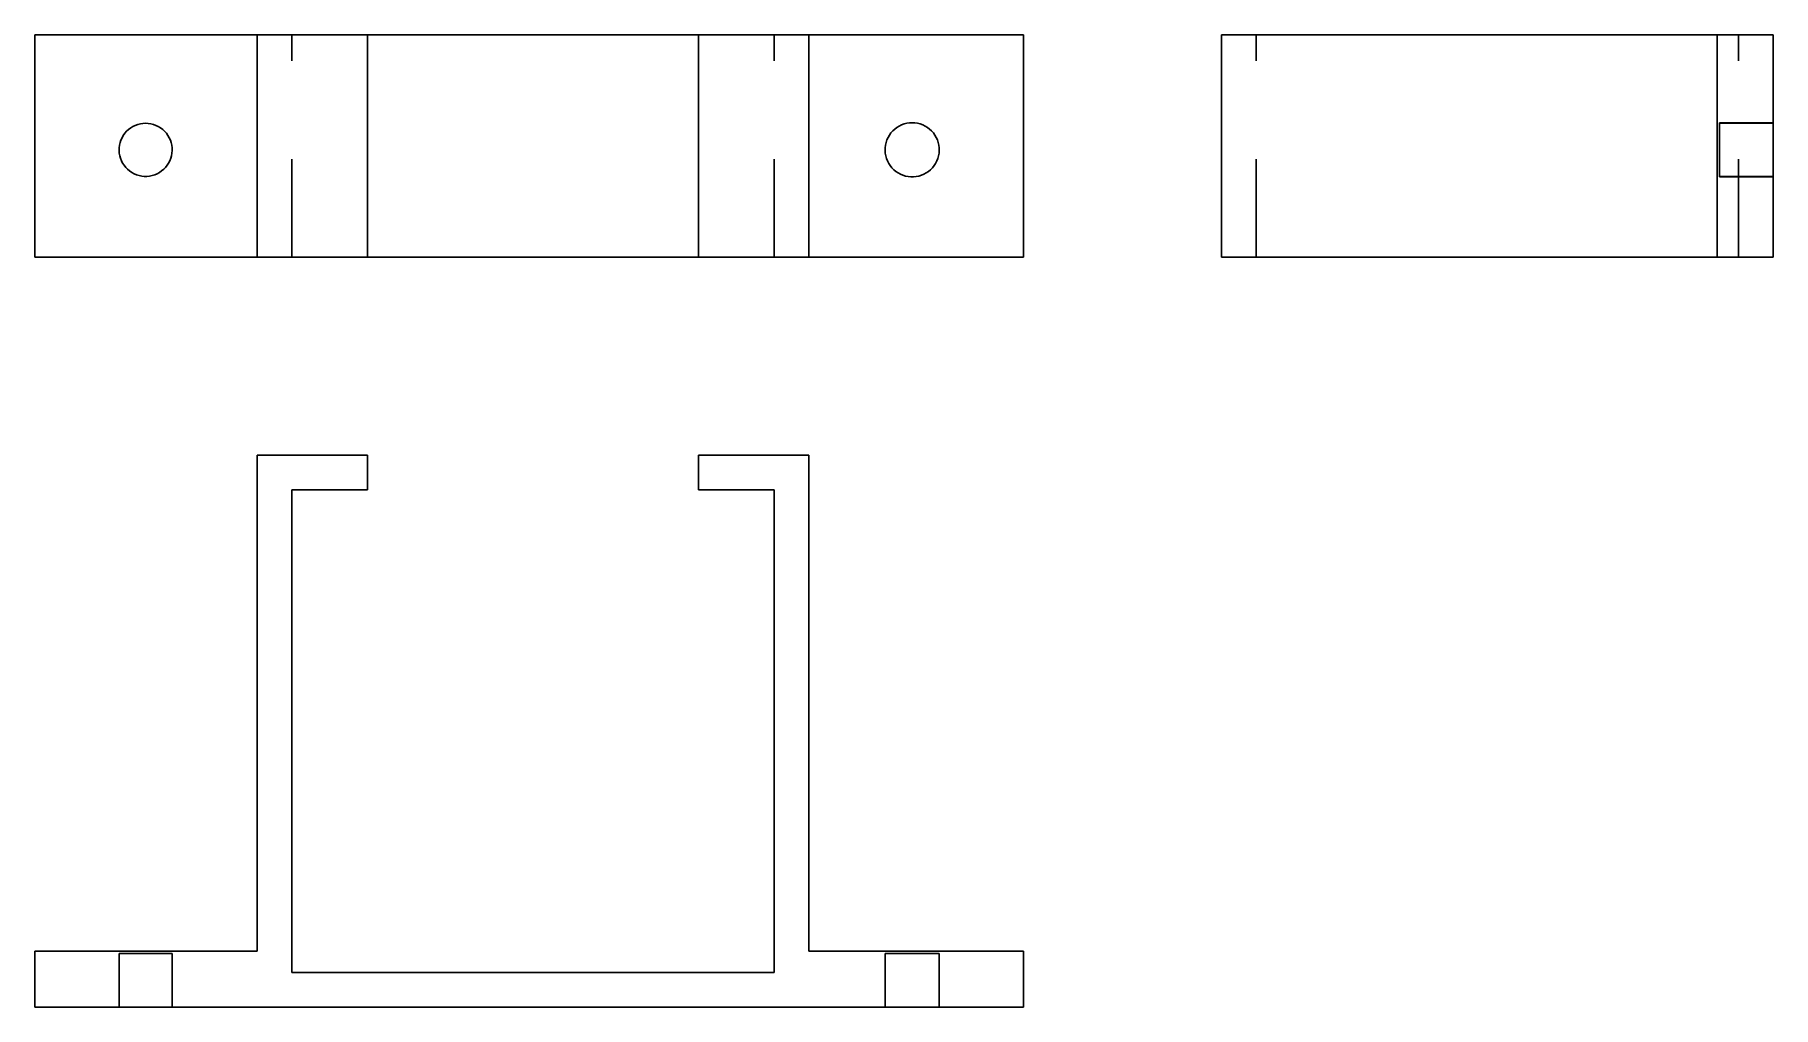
# Model space of a CAD drawing. Extents: x 0 to 1.77, y 0 to 0.99.
import ezdxf

# ---------------------------------------------------------------- set-up
doc = ezdxf.new("R2010")
doc.units = 0
doc.linetypes.add('HIDDEN', pattern=[0.050391, 0.033611, -0.01678])
for name, color, linetype in [('FRONT', 7, 'CONTINUOUS'), ('FRONT_HID', 7, 'HIDDEN'), ('LEFT', 7, 'CONTINUOUS'), ('LEFT_HID', 7, 'HIDDEN'), ('TOP', 7, 'CONTINUOUS'), ('TOP_HID', 7, 'HIDDEN')]:
    doc.layers.add(name, color=color, linetype=linetype)

msp = doc.modelspace()

# ---------------------------------------------------------------- linework, layer by layer
at = {"layer": 'FRONT'}
for p, q in [((0.226562, 0.990625), (0, 0.990625)), ((0, 0.764062), (0, 0.990625)), ((0.339062, 0.990625), (0.226562, 0.990625)), ((0.226562, 0.764062), (0.226562, 0.990625)), ((0.676562, 0.990625), (0.339062, 0.990625)), ((0.339062, 0.764062), (0.339062, 0.990625)), ((0.789062, 0.990625), (0.676562, 0.990625)), ((0.676562, 0.764062), (0.676562, 0.990625)), ((1.007812, 0.990625), (0.789062, 0.990625)), ((0.789062, 0.764062), (0.789062, 0.990625)), ((1.007812, 0.764062), (1.007812, 0.990625)), ((0.226562, 0.764062), (0, 0.764062)), ((0.339062, 0.764062), (0.226562, 0.764062)), ((0.676562, 0.764062), (0.339062, 0.764062)), ((0.789062, 0.764062), (0.676562, 0.764062)), ((1.007812, 0.764062), (0.789062, 0.764062))]:
    msp.add_line(p, q, dxfattribs=at)
at = {"layer": 'FRONT_HID', "linetype": 'HIDDEN'}
for p, q in [((0.226562, 0.990625), (0.78125, 0.990625)), ((0.339062, 0.990625), (0.262089, 0.990625)), ((0.262089, 0.990625), (0.339062, 0.990625)), ((0.262089, 0.764062), (0.262089, 0.990625)), ((0.262089, 0.764062), (0.262089, 0.990625)), ((0.676562, 0.990625), (0.753536, 0.990625)), ((0.753536, 0.990625), (0.676562, 0.990625)), ((0.753536, 0.764062), (0.753536, 0.990625)), ((0.753536, 0.764062), (0.753536, 0.990625)), ((0.78125, 0.990625), (0.789062, 0.990625)), ((0.789062, 0.990625), (0.78125, 0.990625)), ((0.088917, 0.885781), (0.090266, 0.888117)), ((0.088917, 0.885781), (0.090266, 0.888117)), ((0.090266, 0.888117), (0.09184, 0.890307)), ((0.090266, 0.888117), (0.09184, 0.890307)), ((0.09184, 0.890307), (0.093625, 0.892329)), ((0.09184, 0.890307), (0.093625, 0.892329)), ((0.093625, 0.892329), (0.095602, 0.894164)), ((0.093625, 0.892329), (0.095602, 0.894164)), ((0.095602, 0.894164), (0.097752, 0.895792)), ((0.095602, 0.894164), (0.097752, 0.895792)), ((0.097752, 0.895792), (0.100054, 0.897199)), ((0.097752, 0.895792), (0.100054, 0.897199)), ((0.100054, 0.897199), (0.102484, 0.898369)), ((0.100054, 0.897199), (0.102484, 0.898369)), ((0.102484, 0.898369), (0.105019, 0.899291)), ((0.102484, 0.898369), (0.105019, 0.899291)), ((0.105019, 0.899291), (0.107632, 0.899957)), ((0.105019, 0.899291), (0.107632, 0.899957)), ((0.107632, 0.899957), (0.1103, 0.900359)), ((0.107632, 0.899957), (0.1103, 0.900359)), ((0.1103, 0.900359), (0.112993, 0.900493)), ((0.1103, 0.900359), (0.112993, 0.900493)), ((0.112993, 0.900493), (0.115687, 0.900359)), ((0.112993, 0.900493), (0.115687, 0.900359)), ((0.115687, 0.900359), (0.118354, 0.899957)), ((0.115687, 0.900359), (0.118354, 0.899957)), ((0.118354, 0.899957), (0.120968, 0.899291)), ((0.118354, 0.899957), (0.120968, 0.899291)), ((0.120968, 0.899291), (0.123503, 0.898369)), ((0.120968, 0.899291), (0.123503, 0.898369)), ((0.123503, 0.898369), (0.125933, 0.897199)), ((0.123503, 0.898369), (0.125933, 0.897199)), ((0.125933, 0.897199), (0.128235, 0.895792)), ((0.125933, 0.897199), (0.128235, 0.895792)), ((0.128235, 0.895792), (0.130385, 0.894164)), ((0.128235, 0.895792), (0.130385, 0.894164)), ((0.130385, 0.894164), (0.132362, 0.892329)), ((0.130385, 0.894164), (0.132362, 0.892329)), ((0.132362, 0.892329), (0.134147, 0.890307)), ((0.132362, 0.892329), (0.134147, 0.890307)), ((0.134147, 0.890307), (0.135721, 0.888117)), ((0.134147, 0.890307), (0.135721, 0.888117)), ((0.135721, 0.888117), (0.13707, 0.885781)), ((0.135721, 0.888117), (0.13707, 0.885781)), ((0.868522, 0.883532), (0.869655, 0.886043)), ((0.868522, 0.883532), (0.869655, 0.886043)), ((0.869655, 0.886043), (0.871032, 0.888429)), ((0.869655, 0.886043), (0.871032, 0.888429)), ((0.871032, 0.888429), (0.87264, 0.890666)), ((0.871032, 0.888429), (0.87264, 0.890666)), ((0.87264, 0.890666), (0.874463, 0.892731)), ((0.87264, 0.890666), (0.874463, 0.892731)), ((0.874463, 0.892731), (0.876482, 0.894605)), ((0.874463, 0.892731), (0.876482, 0.894605)), ((0.876482, 0.894605), (0.878678, 0.896268)), ((0.876482, 0.894605), (0.878678, 0.896268)), ((0.878678, 0.896268), (0.881029, 0.897704)), ((0.878678, 0.896268), (0.881029, 0.897704)), ((0.881029, 0.897704), (0.88351, 0.898899)), ((0.881029, 0.897704), (0.88351, 0.898899)), ((0.88351, 0.898899), (0.886099, 0.899841)), ((0.88351, 0.898899), (0.886099, 0.899841)), ((0.886099, 0.899841), (0.888768, 0.900521)), ((0.886099, 0.899841), (0.888768, 0.900521)), ((0.888768, 0.900521), (0.891492, 0.900932)), ((0.888768, 0.900521), (0.891492, 0.900932)), ((0.891492, 0.900932), (0.894243, 0.901069)), ((0.891492, 0.900932), (0.894243, 0.901069)), ((0.894243, 0.901069), (0.896995, 0.900932)), ((0.894243, 0.901069), (0.896995, 0.900932)), ((0.896995, 0.900932), (0.899719, 0.900521)), ((0.896995, 0.900932), (0.899719, 0.900521)), ((0.899719, 0.900521), (0.902388, 0.899841)), ((0.899719, 0.900521), (0.902388, 0.899841)), ((0.902388, 0.899841), (0.904976, 0.898899)), ((0.902388, 0.899841), (0.904976, 0.898899)), ((0.904976, 0.898899), (0.907458, 0.897704)), ((0.904976, 0.898899), (0.907458, 0.897704)), ((0.907458, 0.897704), (0.909809, 0.896268)), ((0.907458, 0.897704), (0.909809, 0.896268)), ((0.909809, 0.896268), (0.912005, 0.894605)), ((0.909809, 0.896268), (0.912005, 0.894605)), ((0.912005, 0.894605), (0.914024, 0.892731)), ((0.912005, 0.894605), (0.914024, 0.892731)), ((0.914024, 0.892731), (0.915847, 0.890666)), ((0.914024, 0.892731), (0.915847, 0.890666)), ((0.915847, 0.890666), (0.917455, 0.888429)), ((0.915847, 0.890666), (0.917455, 0.888429)), ((0.917455, 0.888429), (0.918832, 0.886043)), ((0.917455, 0.888429), (0.918832, 0.886043)), ((0.918832, 0.886043), (0.919965, 0.883532)), ((0.918832, 0.886043), (0.919965, 0.883532)), ((0.085946, 0.872763), (0.086013, 0.875459)), ((0.085946, 0.872763), (0.086013, 0.875459)), ((0.086147, 0.870073), (0.085946, 0.872763)), ((0.086147, 0.870073), (0.085946, 0.872763)), ((0.086013, 0.875459), (0.086349, 0.878136)), ((0.086013, 0.875459), (0.086349, 0.878136)), ((0.086616, 0.867417), (0.086147, 0.870073)), ((0.086616, 0.867417), (0.086147, 0.870073)), ((0.086349, 0.878136), (0.086949, 0.880765)), ((0.086349, 0.878136), (0.086949, 0.880765)), ((0.086949, 0.880765), (0.087808, 0.883322)), ((0.086949, 0.880765), (0.087808, 0.883322)), ((0.087808, 0.883322), (0.088917, 0.885781)), ((0.087808, 0.883322), (0.088917, 0.885781)), ((0.13707, 0.885781), (0.138179, 0.883322)), ((0.13707, 0.885781), (0.138179, 0.883322)), ((0.138179, 0.883322), (0.139038, 0.880765)), ((0.138179, 0.883322), (0.139038, 0.880765)), ((0.139038, 0.880765), (0.139638, 0.878136)), ((0.139038, 0.880765), (0.139638, 0.878136)), ((0.139839, 0.870073), (0.139371, 0.867417)), ((0.139839, 0.870073), (0.139371, 0.867417)), ((0.139638, 0.878136), (0.139974, 0.875459)), ((0.139638, 0.878136), (0.139974, 0.875459)), ((0.140041, 0.872763), (0.139839, 0.870073)), ((0.140041, 0.872763), (0.139839, 0.870073)), ((0.139974, 0.875459), (0.140041, 0.872763)), ((0.139974, 0.875459), (0.140041, 0.872763)), ((0.86662, 0.872749), (0.866689, 0.875502)), ((0.86662, 0.872749), (0.866689, 0.875502)), ((0.866826, 0.870002), (0.86662, 0.872749)), ((0.866826, 0.870002), (0.86662, 0.872749)), ((0.866689, 0.875502), (0.867032, 0.878236)), ((0.866689, 0.875502), (0.867032, 0.878236)), ((0.867305, 0.867289), (0.866826, 0.870002)), ((0.867305, 0.867289), (0.866826, 0.870002)), ((0.867032, 0.878236), (0.867645, 0.880921)), ((0.867032, 0.878236), (0.867645, 0.880921)), ((0.867645, 0.880921), (0.868522, 0.883532)), ((0.867645, 0.880921), (0.868522, 0.883532)), ((0.919965, 0.883532), (0.920842, 0.880921)), ((0.919965, 0.883532), (0.920842, 0.880921)), ((0.920842, 0.880921), (0.921455, 0.878236)), ((0.920842, 0.880921), (0.921455, 0.878236)), ((0.921661, 0.870002), (0.921182, 0.867289)), ((0.921661, 0.870002), (0.921182, 0.867289)), ((0.921455, 0.878236), (0.921798, 0.875502)), ((0.921455, 0.878236), (0.921798, 0.875502)), ((0.921866, 0.872749), (0.921661, 0.870002)), ((0.921866, 0.872749), (0.921661, 0.870002)), ((0.921798, 0.875502), (0.921866, 0.872749)), ((0.921798, 0.875502), (0.921866, 0.872749)), ((0.087346, 0.864821), (0.086616, 0.867417)), ((0.087346, 0.864821), (0.086616, 0.867417)), ((0.088332, 0.86231), (0.087346, 0.864821)), ((0.088332, 0.86231), (0.087346, 0.864821)), ((0.089562, 0.85991), (0.088332, 0.86231)), ((0.089562, 0.85991), (0.088332, 0.86231)), ((0.091026, 0.857644), (0.089562, 0.85991)), ((0.091026, 0.857644), (0.089562, 0.85991)), ((0.092707, 0.855535), (0.091026, 0.857644)), ((0.092707, 0.855535), (0.091026, 0.857644)), ((0.094591, 0.853604), (0.092707, 0.855535)), ((0.094591, 0.853604), (0.092707, 0.855535)), ((0.096657, 0.85187), (0.094591, 0.853604)), ((0.096657, 0.85187), (0.094591, 0.853604)), ((0.098886, 0.850351), (0.096657, 0.85187)), ((0.098886, 0.850351), (0.096657, 0.85187)), ((0.12933, 0.85187), (0.127101, 0.850351)), ((0.12933, 0.85187), (0.127101, 0.850351)), ((0.131396, 0.853604), (0.12933, 0.85187)), ((0.131396, 0.853604), (0.12933, 0.85187)), ((0.133279, 0.855535), (0.131396, 0.853604)), ((0.133279, 0.855535), (0.131396, 0.853604)), ((0.134961, 0.857644), (0.133279, 0.855535)), ((0.134961, 0.857644), (0.133279, 0.855535)), ((0.136425, 0.85991), (0.134961, 0.857644)), ((0.136425, 0.85991), (0.134961, 0.857644)), ((0.137655, 0.86231), (0.136425, 0.85991)), ((0.137655, 0.86231), (0.136425, 0.85991)), ((0.13864, 0.864821), (0.137655, 0.86231)), ((0.13864, 0.864821), (0.137655, 0.86231)), ((0.139371, 0.867417), (0.13864, 0.864821)), ((0.139371, 0.867417), (0.13864, 0.864821)), ((0.868051, 0.864637), (0.867305, 0.867289)), ((0.868051, 0.864637), (0.867305, 0.867289)), ((0.869057, 0.862073), (0.868051, 0.864637)), ((0.869057, 0.862073), (0.868051, 0.864637)), ((0.870314, 0.859622), (0.869057, 0.862073)), ((0.870314, 0.859622), (0.869057, 0.862073)), ((0.871808, 0.857308), (0.870314, 0.859622)), ((0.871808, 0.857308), (0.870314, 0.859622)), ((0.873526, 0.855154), (0.871808, 0.857308)), ((0.873526, 0.855154), (0.871808, 0.857308)), ((0.875449, 0.853182), (0.873526, 0.855154)), ((0.875449, 0.853182), (0.873526, 0.855154)), ((0.877559, 0.851411), (0.875449, 0.853182)), ((0.877559, 0.851411), (0.875449, 0.853182)), ((0.879835, 0.84986), (0.877559, 0.851411)), ((0.879835, 0.84986), (0.877559, 0.851411)), ((0.910927, 0.851411), (0.908651, 0.84986)), ((0.910927, 0.851411), (0.908651, 0.84986)), ((0.913038, 0.853182), (0.910927, 0.851411)), ((0.913038, 0.853182), (0.910927, 0.851411)), ((0.914961, 0.855154), (0.913038, 0.853182)), ((0.914961, 0.855154), (0.913038, 0.853182)), ((0.916679, 0.857308), (0.914961, 0.855154)), ((0.916679, 0.857308), (0.914961, 0.855154)), ((0.918173, 0.859622), (0.916679, 0.857308)), ((0.918173, 0.859622), (0.916679, 0.857308)), ((0.91943, 0.862073), (0.918173, 0.859622)), ((0.91943, 0.862073), (0.918173, 0.859622)), ((0.920436, 0.864637), (0.91943, 0.862073)), ((0.920436, 0.864637), (0.91943, 0.862073)), ((0.921182, 0.867289), (0.920436, 0.864637)), ((0.921182, 0.867289), (0.920436, 0.864637)), ((0.101254, 0.849061), (0.098886, 0.850351)), ((0.101254, 0.849061), (0.098886, 0.850351)), ((0.10374, 0.848013), (0.101254, 0.849061)), ((0.10374, 0.848013), (0.101254, 0.849061)), ((0.106317, 0.847218), (0.10374, 0.848013)), ((0.106317, 0.847218), (0.10374, 0.848013)), ((0.108961, 0.846684), (0.106317, 0.847218)), ((0.108961, 0.846684), (0.106317, 0.847218)), ((0.111645, 0.846415), (0.108961, 0.846684)), ((0.111645, 0.846415), (0.108961, 0.846684)), ((0.114342, 0.846415), (0.111645, 0.846415)), ((0.114342, 0.846415), (0.111645, 0.846415)), ((0.117026, 0.846684), (0.114342, 0.846415)), ((0.117026, 0.846684), (0.114342, 0.846415)), ((0.11967, 0.847218), (0.117026, 0.846684)), ((0.11967, 0.847218), (0.117026, 0.846684)), ((0.122247, 0.848013), (0.11967, 0.847218)), ((0.122247, 0.848013), (0.11967, 0.847218)), ((0.124733, 0.849061), (0.122247, 0.848013)), ((0.124733, 0.849061), (0.122247, 0.848013)), ((0.127101, 0.850351), (0.124733, 0.849061)), ((0.127101, 0.850351), (0.124733, 0.849061)), ((0.882255, 0.848542), (0.879835, 0.84986)), ((0.882255, 0.848542), (0.879835, 0.84986)), ((0.884793, 0.847472), (0.882255, 0.848542)), ((0.884793, 0.847472), (0.882255, 0.848542)), ((0.887425, 0.84666), (0.884793, 0.847472)), ((0.887425, 0.84666), (0.884793, 0.847472)), ((0.890125, 0.846115), (0.887425, 0.84666)), ((0.890125, 0.846115), (0.887425, 0.84666)), ((0.892866, 0.84584), (0.890125, 0.846115)), ((0.892866, 0.84584), (0.890125, 0.846115)), ((0.895621, 0.84584), (0.892866, 0.84584)), ((0.895621, 0.84584), (0.892866, 0.84584)), ((0.898362, 0.846115), (0.895621, 0.84584)), ((0.898362, 0.846115), (0.895621, 0.84584)), ((0.901062, 0.84666), (0.898362, 0.846115)), ((0.901062, 0.84666), (0.898362, 0.846115)), ((0.903694, 0.847472), (0.901062, 0.84666)), ((0.903694, 0.847472), (0.901062, 0.84666)), ((0.906232, 0.848542), (0.903694, 0.847472)), ((0.906232, 0.848542), (0.903694, 0.847472)), ((0.908651, 0.84986), (0.906232, 0.848542)), ((0.908651, 0.84986), (0.906232, 0.848542)), ((0.226562, 0.764062), (0.78125, 0.764062)), ((0.339062, 0.764062), (0.262089, 0.764062)), ((0.262089, 0.764062), (0.339062, 0.764062)), ((0.676562, 0.764062), (0.753536, 0.764062)), ((0.753536, 0.764062), (0.676562, 0.764062)), ((0.78125, 0.764062), (0.789062, 0.764062)), ((0.789062, 0.764062), (0.78125, 0.764062))]:
    msp.add_line(p, q, dxfattribs=at)
at = {"layer": 'LEFT'}
for p, q in [((1.209375, 0.990625), (1.712664, 0.990625)), ((1.209375, 0.764062), (1.209375, 0.990625)), ((1.712664, 0.990625), (1.714638, 0.990625)), ((1.714638, 0.990625), (1.771875, 0.990625)), ((1.714638, 0.764062), (1.714638, 0.990625)), ((1.771875, 0.764062), (1.771875, 0.990625)), ((1.209375, 0.764062), (1.712664, 0.764062)), ((1.712664, 0.764062), (1.714638, 0.764062)), ((1.714638, 0.764062), (1.771875, 0.764062))]:
    msp.add_line(p, q, dxfattribs=at)
at = {"layer": 'LEFT_HID', "linetype": 'HIDDEN'}
for p, q in [((1.209375, 0.990625), (1.244901, 0.990625)), ((1.244901, 0.990625), (1.209375, 0.990625)), ((1.244901, 0.990625), (1.736349, 0.990625)), ((1.736349, 0.990625), (1.244901, 0.990625)), ((1.244901, 0.764062), (1.244901, 0.990625)), ((1.244901, 0.764062), (1.244901, 0.990625)), ((1.244901, 0.764062), (1.244901, 0.990625)), ((1.244901, 0.764062), (1.244901, 0.990625)), ((1.736349, 0.764062), (1.736349, 0.990625)), ((1.736349, 0.764062), (1.736349, 0.990625)), ((1.717188, 0.901069), (1.717188, 0.845806)), ((1.717188, 0.845806), (1.717188, 0.901069)), ((1.717188, 0.901069), (1.771875, 0.901069)), ((1.717188, 0.900493), (1.717188, 0.846382)), ((1.717188, 0.846382), (1.717188, 0.900493)), ((1.717188, 0.900493), (1.771875, 0.900493)), ((1.771875, 0.901069), (1.771875, 0.845806)), ((1.771875, 0.845806), (1.771875, 0.901069)), ((1.771875, 0.900493), (1.771875, 0.846382)), ((1.771875, 0.846382), (1.771875, 0.900493)), ((1.771875, 0.846382), (1.717188, 0.846382)), ((1.771875, 0.845806), (1.717188, 0.845806)), ((1.209375, 0.764062), (1.244901, 0.764062)), ((1.244901, 0.764062), (1.209375, 0.764062)), ((1.244901, 0.764062), (1.736349, 0.764062)), ((1.736349, 0.764062), (1.244901, 0.764062))]:
    msp.add_line(p, q, dxfattribs=at)
at = {"layer": 'TOP'}
for p, q in [((0.339062, 0.5625), (0.226562, 0.5625)), ((0.226562, 0.5625), (0.226562, 0.059211)), ((0.339062, 0.526974), (0.339062, 0.5625)), ((0.789062, 0.5625), (0.676562, 0.5625)), ((0.676562, 0.5625), (0.676562, 0.526974)), ((0.789062, 0.059211), (0.789062, 0.5625)), ((0.262089, 0.035526), (0.262089, 0.526974)), ((0.262089, 0.526974), (0.339062, 0.526974)), ((0.676562, 0.526974), (0.753536, 0.526974)), ((0.753536, 0.526974), (0.753536, 0.035526)), ((0.226562, 0.057237), (0, 0.057237)), ((0, 0.057237), (0, 0)), ((0.226562, 0.059211), (0.226562, 0.057237)), ((0.789062, 0.057237), (0.789062, 0.059211)), ((1.007812, 0.057237), (0.789062, 0.057237)), ((1.007812, 0), (1.007812, 0.057237)), ((0.753536, 0.035526), (0.262089, 0.035526)), ((0, 0), (0.226562, 0)), ((0.226562, 0), (0.78125, 0)), ((0.78125, 0), (0.789062, 0)), ((0.789062, 0), (1.007812, 0))]:
    msp.add_line(p, q, dxfattribs=at)
at = {"layer": 'TOP_HID', "linetype": 'HIDDEN'}
for p, q in [((0.140049, 0.054688), (0.085938, 0.054688)), ((0.085938, 0.054688), (0.112993, 0.054688)), ((0.085938, 0), (0.085938, 0.054688)), ((0.112993, 0.054688), (0.140049, 0.054688)), ((0.140049, 0), (0.140049, 0.054688)), ((0.921875, 0.054688), (0.866612, 0.054688)), ((0.866612, 0.054688), (0.894243, 0.054688)), ((0.866612, 0), (0.866612, 0.054688)), ((0.894243, 0.054688), (0.921875, 0.054688)), ((0.921875, 0), (0.921875, 0.054688)), ((0.140049, 0), (0.085938, 0)), ((0.085938, 0), (0.112993, 0)), ((0.112993, 0), (0.140049, 0)), ((0.921875, 0), (0.866612, 0)), ((0.866612, 0), (0.894243, 0)), ((0.894243, 0), (0.921875, 0))]:
    msp.add_line(p, q, dxfattribs=at)

doc.saveas('drawing.dxf')
